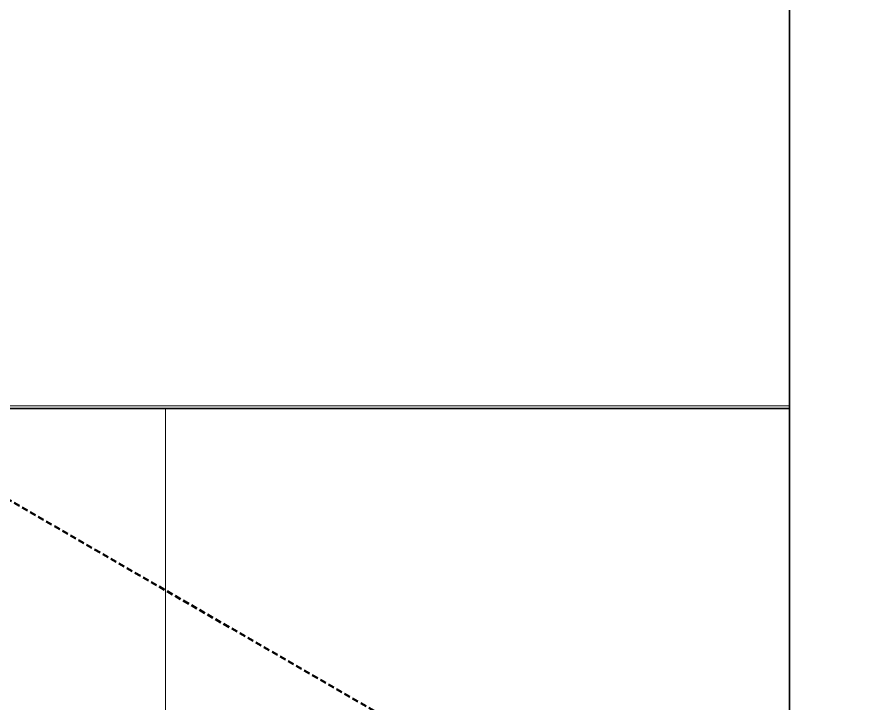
# Model space of a CAD drawing. Header units: millimetres. Extents: x -187664 to 435448, y -313239 to 299894.
# Drawn here: x 130361.4 to 130635.1, y -304071.7 to -303850.7 of the extents above; entities that cross this region are included whole.
import ezdxf

# ---------------------------------------------------------------- set-up
doc = ezdxf.new("R2010")
doc.units = ezdxf.units.MM
doc.linetypes.add('DPA_Hidden 50', pattern=[3, 2, -1])
for name, color, linetype, lineweight in [('A-ANNO-SYMB', 7, 'Continuous', 9), ('A-WALL-PATT', 7, 'Continuous', 35), ('I-WALL-E', 7, 'Continuous', 35), ('WALL-E', 7, 'Continuous', 35)]:
    doc.layers.add(name, color=color, linetype=linetype, lineweight=lineweight)

msp = doc.modelspace()

# ---------------------------------------------------------------- hatches: boundary and pattern name
at = {"layer": 'A-WALL-PATT', "lineweight": 9}
h = msp.add_hatch(dxfattribs=at)
h.set_pattern_fill('FP_22', style=0, pattern_type=2)
h.set_pattern_definition([(0, (132437.9, -298476.8), (0, 1400), []), (0, (132437.9, -298376.8), (0, 1400), []), (0, (132437.9, -297776.8), (0, 1400), []), (0, (132437.9, -297676.8), (0, 1400), []), (90, (132437.9, -299076.8), (-1200, 7e-14), []), (90, (133037.9, -298476.8), (-1200, 700), [100, -600])])
h.paths.add_polyline_path([(127720.58, -304039.657), (128544.88, -304039.657), (128544.88, -304036.753), (127720.58, -304036.753)])
h.paths.add_polyline_path([(128148.648, -303992.635), (128544.88, -303992.635), (128544.88, -303976.753), (128926.385, -303976.028), (128963.031, -303939.737), (129001.304, -303876.505), (129021.786, -303811.249), (129027.73, -303737.649), (129021.445, -303690.693), (129000.232, -303625.198), (128962.587, -303565.057), (128956.712, -303557.285), (128905.991, -303508.512), (128843.929, -303472.969), (128785.765, -303454.42), (128724.88, -303448.552), (128049.793, -303448.55), (127670.58, -303448.552), (127670.58, -303992.635), (127720.58, -303992.635)])
h.paths.add_polyline_path([(129162.273, -303976.753), (130610.38, -303976.753), (130610.38, -301284.487), (129919.059, -301284.487), (129918.875, -301276.753), (127671.795, -301276.753), (127671.795, -301284.487), (126542.88, -301284.487), (126542.88, -301676.753), (126522.88, -301676.753), (126522.88, -301284.487), (126414.795, -301284.487), (126414.795, -301276.753), (126053.543, -301276.753), (116180.853, -295576.753), (113186.089, -295576.753), (126200.61, -303089.549), (126329.837, -303149.145), (126453.767, -303194.779), (126583.528, -303231.067), (126708.294, -303255.929), (126847.028, -303271.804), (126976.64, -303276.753), (128737.389, -303277.613), (128799.186, -303282.601), (128871.663, -303300.001), (128927.048, -303322.537), (128949.115, -303333.609), (129004.078, -303367.47), (129049.176, -303405.467), (129066.992, -303422.82), (129098.044, -303458.944), (129114.162, -303480.362), (129143.653, -303528.542), (129152.43, -303545.685), (129168.638, -303583.933), (129179.498, -303615.726), (129190.949, -303663.042), (129194.88, -303686.106), (129198.851, -303734.565), (129199.88, -303751.753), (129195.812, -303808.879), (129192.076, -303835.003), (129179.27, -303888.454), (129173.282, -303907.385), (129156.781, -303948.159), (129143.897, -303976.753), (129162.132, -303976.753)])
h.paths.add_polyline_path([(129918.875, -301271.753), (129919.059, -301271.753), (129919.059, -301171.753), (130610.38, -301171.753), (130610.38, -300976.753), (126542.88, -300976.753), (126542.88, -301171.753), (127671.795, -301171.753), (127671.795, -301226.753), (129918.875, -301226.753)])
h.paths.add_polyline_path([(126273.436, -301226.753), (126414.795, -301226.753), (126414.795, -301171.753), (126522.88, -301171.753), (126522.88, -300976.753), (125850.948, -300976.753), (116523.676, -295576.753), (116280.853, -295576.753), (117725.538, -296410.842), (117728.713, -296405.343), (118817.307, -297033.843), (118814.132, -297039.342), (120843.23, -298210.842), (120846.405, -298205.343), (121934.999, -298833.843), (121931.824, -298839.342), (123960.921, -300010.842), (123964.096, -300005.343), (125052.69, -300633.843), (125049.515, -300639.342), (126053.543, -301219.018), (126053.543, -301226.753), (126075.443, -301226.753)])
h = msp.add_hatch(dxfattribs=at)
h.set_pattern_fill('FP_9', style=0, pattern_type=2)
h.set_pattern_definition([(90, (128608.9, -304276.75), (-600, 4e-14), [])])
h.paths.add_polyline_path([(128774.88, -304276.753), (130303.88, -304276.753), (130303.88, -304274.753), (130311.614, -304274.753), (130311.976, -304271.753), (130346.146, -304271.753), (130346.16, -304274.753), (130361.614, -304274.753), (130361.976, -304271.753), (130396.146, -304271.753), (130396.146, -304274.753), (130411.614, -304274.753), (130411.976, -304271.753), (130446.146, -304271.753), (130446.146, -304274.753), (130461.614, -304274.753), (130461.976, -304271.753), (130496.146, -304271.753), (130496.146, -304274.753), (130511.614, -304274.753), (130511.976, -304271.753), (130546.146, -304271.753), (130546.146, -304274.753), (130561.614, -304274.753), (130561.976, -304271.753), (130596.146, -304271.753), (130596.146, -304274.753), (130603.88, -304274.753), (130603.88, -304276.753), (130610.38, -304276.753), (130610.38, -303976.753), (129142.634, -303976.753), (129114.162, -304023.153), (129103.698, -304037.68), (129070.815, -304076.43), (129053.319, -304094.228), (129008.93, -304132.077), (128995.465, -304141.591), (128951.382, -304168.668), (128931.404, -304179.034), (128886.06, -304197.966), (128863.111, -304205.697), (128799.186, -304220.905), (128774.88, -304223.691), (128774.88, -304226.753)])
h.paths.add_polyline_path([(128774.88, -304050.161), (128786.998, -304048.693), (128847.378, -304028.648), (128858.474, -304022.805), (128910.3, -303991.833), (128925.647, -303976.753), (128544.88, -303976.753), (128544.88, -303992.635), (128774.88, -303993.159), (128774.88, -304049.364)])
h.paths.add_polyline_path([(128544.88, -304039.657), (128724.88, -304039.657), (128724.88, -304036.753), (128544.88, -304036.753)])
h.paths.add_polyline_path([(128910.3, -303991.833), (128910.302, -303991.833), (128916.005, -303986.764)])

# ---------------------------------------------------------------- linework, layer by layer
at = {"layer": 'A-ANNO-SYMB', "color": 7, "linetype": 'DPA_Hidden 50', "lineweight": 50}
msp.add_line((108780.842, -291548.209), (130909.582, -304324.242), dxfattribs=at)
at = {"layer": 'I-WALL-E', "color": 7}
for p, q in [((130610.38, -303976.753), (129142.634, -303976.753)), ((129142.634, -303976.753), (130610.38, -303976.753)), ((130610.38, -304276.753), (130610.38, -303976.753)), ((130610.38, -303976.753), (130610.38, -304276.753))]:
    msp.add_line(p, q, dxfattribs=at)
at = {"layer": 'WALL-E', "color": 7}
for p, q in [((130610.38, -301284.487), (130610.38, -303976.753)), ((130610.38, -303976.753), (130610.38, -301284.487)), ((130610.38, -303976.753), (129142.634, -303976.753)), ((129142.634, -303976.753), (130610.38, -303976.753))]:
    msp.add_line(p, q, dxfattribs=at)

doc.saveas('drawing.dxf')
